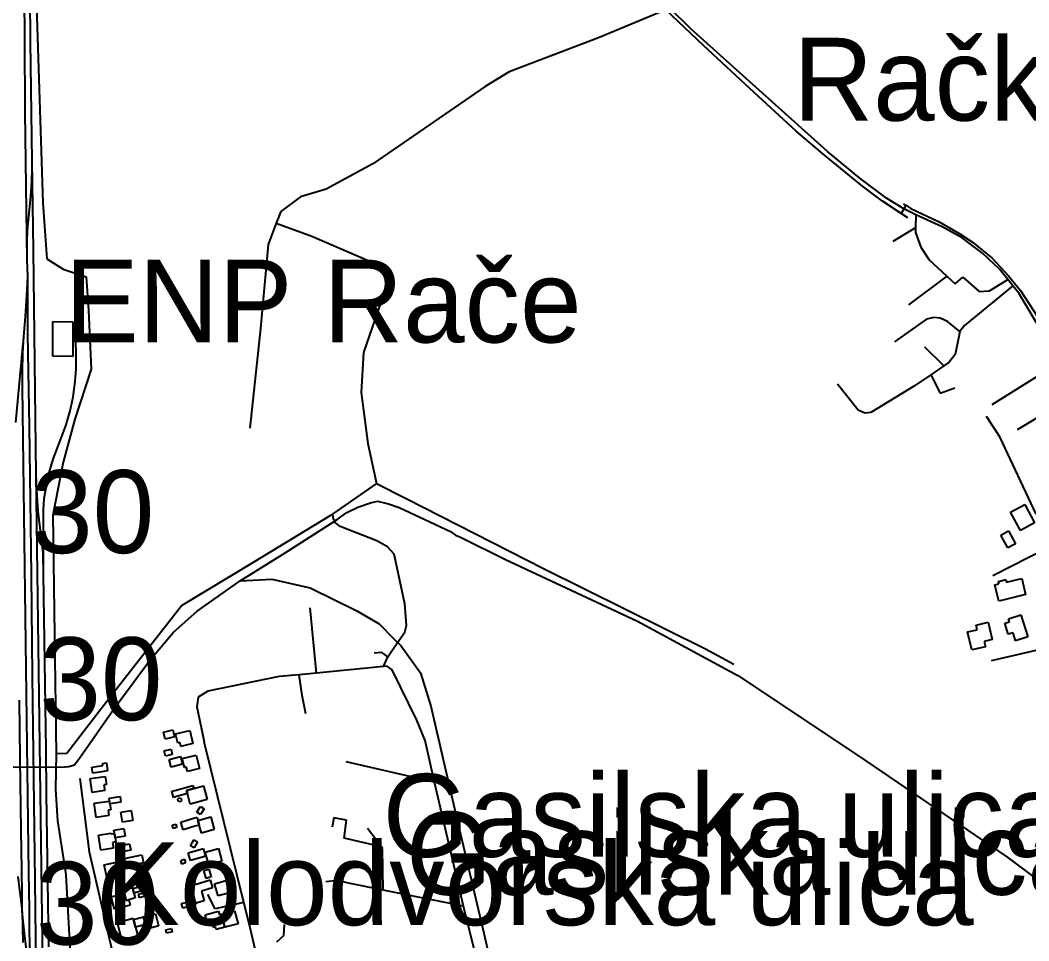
# Model space of a CAD drawing. Extents: x -8864 to 13231, y -7697 to 8949.
# Drawn here: x -1723 to -967, y -2779 to -2089 of the extents above; entities that cross this region are included whole.
import ezdxf

# ---------------------------------------------------------------- set-up
doc = ezdxf.new("R2010")
doc.units = 0
for name, color, linetype in [('OSM_BUILDING_HOUSE', 9, 'CONTINUOUS'), ('OSM_BUILDING_YES', 9, 'CONTINUOUS'), ('OSM_HIGHWAY_FOOTWAY', 8, 'CONTINUOUS'), ('OSM_HIGHWAY_RESIDENTIAL', 8, 'CONTINUOUS'), ('OSM_HIGHWAY_SERVICE', 8, 'CONTINUOUS'), ('OSM_HIGHWAY_TERTIARY', 8, 'CONTINUOUS'), ('OSM_HIGHWAY_TRACK', 8, 'CONTINUOUS'), ('OSM_LABELS', 8, 'CONTINUOUS'), ('OSM_RAILWAY_RAIL', 5, 'CONTINUOUS'), ('OSM_WATERWAY_STREAM', 4, 'CONTINUOUS')]:
    doc.layers.add(name, color=color, linetype=linetype)

msp = doc.modelspace()

# ---------------------------------------------------------------- linework, layer by layer
at = {"layer": 'OSM_BUILDING_HOUSE'}
for p, q in [((-980.658607, -2457.619149), (-970.000107, -2451.870371)), ((-970.000107, -2451.870371), (-962.580504, -2465.625184)), ((-973.239004, -2471.373962), (-980.658607, -2457.619149)), ((-962.580504, -2465.625184), (-973.239004, -2471.373962)), ((-989.762743, -2509.491582), (-984.165499, -2508.157243)), ((-984.165499, -2508.157243), (-983.706081, -2510.080916)), ((-983.706081, -2510.080916), (-972.228284, -2507.34552)), ((-972.228284, -2507.34552), (-969.349264, -2519.421289)), ((-992.312513, -2512.138022), (-989.303325, -2511.415255)), ((-989.433493, -2524.213791), (-992.312513, -2512.138022)), ((-989.303325, -2511.415255), (-989.762743, -2509.491582)), ((-969.349264, -2519.421289), (-989.433493, -2524.213791)), ((-982.105774, -2537.568301), (-973.009295, -2534.643875)), ((-981.416647, -2539.725483), (-982.105774, -2537.568301)), ((-973.009295, -2534.643875), (-967.756615, -2551.034007)), ((-1012.871474, -2547.397933), (-1005.696895, -2545.685531)), ((-1006.500876, -2542.294086), (-997.457996, -2540.136904)), ((-1005.696895, -2545.685531), (-1006.500876, -2542.294086)), ((-997.457996, -2540.136904), (-994.356924, -2553.16895)), ((-984.954166, -2540.859671), (-981.416647, -2539.725483)), ((-982.297198, -2549.143693), (-984.954166, -2540.859671)), ((-1009.670861, -2560.874758), (-1012.871474, -2547.397933)), ((-994.356924, -2553.16895), (-1000.405929, -2554.614484)), ((-1000.405929, -2554.614484), (-999.49475, -2558.450709)), ((-978.759679, -2548.009505), (-982.297198, -2549.143693)), ((-976.853094, -2553.947314), (-978.759679, -2548.009505)), ((-967.756615, -2551.034007), (-976.853094, -2553.947314)), ((-999.49475, -2558.450709), (-1009.670861, -2560.874758))]:
    msp.add_line(p, q, dxfattribs=at)
at = {"layer": 'OSM_BUILDING_YES'}
for p, q in [((-1698.285026, -2340.908954), (-1698.254398, -2314.944939)), ((-1698.254398, -2314.944939), (-1683.392222, -2314.967178)), ((-1683.392222, -2314.967178), (-1683.430507, -2340.931193)), ((-1683.430507, -2340.931193), (-1698.285026, -2340.908954)), ((-987.948041, -2474.776526), (-982.052175, -2471.596351)), ((-982.710675, -2484.494963), (-987.948041, -2474.776526)), ((-982.052175, -2471.596351), (-976.814809, -2481.314788)), ((-976.814809, -2481.314788), (-982.710675, -2484.494963)), ((-1615.329427, -2622.587942), (-1608.3769, -2620.797704)), ((-1614.004772, -2627.758506), (-1615.329427, -2622.587942)), ((-1608.3769, -2620.797704), (-1607.052244, -2625.968268)), ((-1606.416716, -2623.73325), (-1595.696959, -2621.09793)), ((-1595.696959, -2621.09793), (-1593.315642, -2630.871964)), ((-1607.052244, -2625.968268), (-1614.004772, -2627.758506)), ((-1604.709212, -2630.760769), (-1606.416716, -2623.73325)), ((-1614.862352, -2636.44283), (-1609.709212, -2635.230806)), ((-1613.951173, -2640.368011), (-1614.862352, -2636.44283)), ((-1609.709212, -2635.230806), (-1608.798033, -2639.167106)), ((-1602.97108, -2630.327109), (-1604.709212, -2630.760769)), ((-1602.297266, -2633.084743), (-1602.97108, -2630.327109)), ((-1593.315642, -2630.871964), (-1602.297266, -2633.084743)), ((-1608.798033, -2639.167106), (-1613.951173, -2640.368011)), ((-1611.194664, -2643.02557), (-1602.664801, -2640.790552)), ((-1609.724526, -2648.629794), (-1611.194664, -2643.02557)), ((-1602.664801, -2640.790552), (-1601.194663, -2646.383657)), ((-1601.340145, -2642.224966), (-1590.89604, -2639.578527)), ((-1599.678583, -2648.818826), (-1601.340145, -2642.224966)), ((-1590.89604, -2639.578527), (-1588.361583, -2649.619429)), ((-1669.07369, -2648.674272), (-1660.827135, -2647.373292)), ((-1668.353935, -2653.277742), (-1669.07369, -2648.674272)), ((-1660.10738, -2651.976761), (-1668.353935, -2653.277742)), ((-1661.04153, -2646.016713), (-1658.139539, -2645.560814)), ((-1660.827135, -2647.373292), (-1661.04153, -2646.016713)), ((-1657.213046, -2651.520862), (-1660.10738, -2651.976761)), ((-1658.139539, -2645.560814), (-1657.213046, -2651.520862)), ((-1601.194663, -2646.383657), (-1609.724526, -2648.629794)), ((-1598.262044, -2648.463002), (-1599.678583, -2648.818826)), ((-1597.38915, -2651.921164), (-1598.262044, -2648.463002)), ((-1588.361583, -2649.619429), (-1597.38915, -2651.921164)), ((-1670.291148, -2657.26964), (-1659.127288, -2655.579477)), ((-1668.72147, -2667.621888), (-1670.291148, -2657.26964)), ((-1659.127288, -2655.579477), (-1658.185481, -2661.728557)), ((-1659.326369, -2666.187473), (-1668.72147, -2667.621888)), ((-1658.185481, -2661.728557), (-1659.954241, -2661.995424)), ((-1659.954241, -2661.995424), (-1659.326369, -2666.187473)), ((-1609.196195, -2666.754567), (-1606.86082, -2666.098517)), ((-1607.932795, -2671.380276), (-1609.196195, -2666.754567)), ((-1606.86082, -2666.098517), (-1593.399869, -2662.362368)), ((-1598.093591, -2666.26531), (-1592.733713, -2664.786417)), ((-1592.733713, -2664.786417), (-1598.093591, -2666.26531)), ((-1597.481033, -2668.478089), (-1598.093591, -2666.26531)), ((-1598.093591, -2666.26531), (-1597.481033, -2668.478089)), ((-1593.399869, -2662.362368), (-1592.733713, -2664.786417)), ((-1592.733713, -2664.786417), (-1585.49022, -2662.773789)), ((-1585.49022, -2662.773789), (-1582.718398, -2672.83693)), ((-1667.320244, -2675.68352), (-1655.750565, -2674.048954)), ((-1656.064501, -2671.902892), (-1647.948114, -2670.746465)), ((-1655.750565, -2674.048954), (-1656.064501, -2671.902892)), ((-1655.750565, -2674.048954), (-1655.4596, -2676.139419)), ((-1655.4596, -2676.139419), (-1655.750565, -2674.048954)), ((-1647.358527, -2674.994111), (-1655.4596, -2676.139419)), ((-1647.948114, -2670.746465), (-1647.358527, -2674.994111)), ((-1605.582106, -2670.724226), (-1607.932795, -2671.380276)), ((-1597.481033, -2668.478089), (-1605.582106, -2670.724226)), ((-1604.693898, -2672.592301), (-1603.484097, -2671.647144)), ((-1604.487159, -2674.126791), (-1604.693898, -2672.592301)), ((-1603.055306, -2674.705004), (-1604.487159, -2674.126791)), ((-1603.484097, -2671.647144), (-1602.052243, -2672.225358)), ((-1601.845505, -2673.759848), (-1603.055306, -2674.705004)), ((-1602.052243, -2672.225358), (-1601.845505, -2673.759848)), ((-1595.306454, -2676.33957), (-1597.481033, -2668.478089)), ((-1582.718398, -2672.83693), (-1595.306454, -2676.33957)), ((-1665.819479, -2686.324874), (-1667.320244, -2675.68352)), ((-1654.831729, -2680.653933), (-1656.945052, -2680.954159)), ((-1656.945052, -2680.954159), (-1656.378436, -2684.990535)), ((-1655.4596, -2676.139419), (-1654.831729, -2680.653933)), ((-1647.435097, -2682.455291), (-1639.693901, -2681.087593)), ((-1646.133412, -2689.92759), (-1647.435097, -2682.455291)), ((-1639.693901, -2681.087593), (-1638.376903, -2688.548773)), ((-1590.352395, -2682.433052), (-1587.611201, -2678.063091)), ((-1587.580573, -2684.178812), (-1590.352395, -2682.433052)), ((-1587.611201, -2678.063091), (-1584.839378, -2679.819971)), ((-1584.839378, -2679.819971), (-1587.580573, -2684.178812)), ((-1656.378436, -2684.990535), (-1665.819479, -2686.324874)), ((-1638.376903, -2688.548773), (-1646.133412, -2689.92759)), ((-1602.435092, -2689.760798), (-1593.52238, -2687.147717)), ((-1600.750559, -2695.554053), (-1602.435092, -2689.760798)), ((-1593.52238, -2687.147717), (-1590.252855, -2686.19144)), ((-1590.252855, -2686.19144), (-1589.579041, -2688.60437)), ((-1589.579041, -2688.60437), (-1579.977203, -2685.924573)), ((-1589.579041, -2688.60437), (-1588.629577, -2692.029174)), ((-1588.629577, -2692.029174), (-1589.579041, -2688.60437)), ((-1579.977203, -2685.924573), (-1577.343205, -2695.420619)), ((-1664.157916, -2699.623788), (-1654.709217, -2698.078178)), ((-1654.709217, -2698.078178), (-1654.60202, -2698.734228)), ((-1654.60202, -2698.734228), (-1652.067563, -2698.322807)), ((-1652.465725, -2695.865399), (-1644.97721, -2694.642255)), ((-1652.067563, -2698.322807), (-1652.465725, -2695.865399)), ((-1652.067563, -2698.322807), (-1651.546889, -2701.525221)), ((-1651.546889, -2701.525221), (-1652.067563, -2698.322807)), ((-1644.97721, -2694.642255), (-1644.058374, -2700.313196)), ((-1608.90523, -2692.140369), (-1606.156379, -2691.384243)), ((-1608.231417, -2694.608896), (-1608.90523, -2692.140369)), ((-1605.482565, -2693.852771), (-1608.231417, -2694.608896)), ((-1606.156379, -2691.384243), (-1605.482565, -2693.852771)), ((-1591.837847, -2692.952092), (-1600.750559, -2695.554053)), ((-1588.629577, -2692.029174), (-1591.837847, -2692.952092)), ((-1586.937387, -2698.111537), (-1588.629577, -2692.029174)), ((-1577.343205, -2695.420619), (-1586.937387, -2698.111537)), ((-1662.327901, -2710.921192), (-1664.157916, -2699.623788)), ((-1651.041529, -2704.594201), (-1653.5913, -2705.016741)), ((-1653.5913, -2705.016741), (-1652.879202, -2709.386702)), ((-1644.058374, -2700.313196), (-1651.546889, -2701.525221)), ((-1651.546889, -2701.525221), (-1651.041529, -2704.594201)), ((-1595.206913, -2707.551986), (-1592.74137, -2703.137547)), ((-1592.74137, -2703.137547), (-1589.96189, -2704.672037)), ((-1589.96189, -2704.672037), (-1592.404463, -2709.108715)), ((-1652.879202, -2709.386702), (-1662.327901, -2710.921192)), ((-1647.519323, -2707.385193), (-1640.773534, -2706.017496)), ((-1646.569859, -2712.133217), (-1647.519323, -2707.385193)), ((-1639.82407, -2710.765519), (-1646.569859, -2712.133217)), ((-1640.773534, -2706.017496), (-1639.82407, -2710.765519)), ((-1596.776592, -2712.93382), (-1587.86388, -2710.287381)), ((-1595.069088, -2718.715956), (-1596.776592, -2712.93382)), ((-1592.404463, -2709.108715), (-1595.206913, -2707.551986)), ((-1587.86388, -2710.287381), (-1585.64336, -2709.64245)), ((-1585.64336, -2709.64245), (-1583.943513, -2715.424587)), ((-1584.027739, -2712.344487), (-1574.15025, -2709.664689)), ((-1581.500939, -2721.7071), (-1584.027739, -2712.344487)), ((-1574.15025, -2709.664689), (-1571.631107, -2719.038422)), ((-1659.808758, -2721.784936), (-1649.234484, -2719.661113)), ((-1649.234484, -2719.661113), (-1649.081345, -2720.395)), ((-1649.081345, -2720.395), (-1647.297271, -2720.039176)), ((-1647.297271, -2720.039176), (-1645.804162, -2727.511475)), ((-1644.479507, -2717.081391), (-1631.523916, -2714.46831)), ((-1643.292677, -2722.974722), (-1644.479507, -2717.081391)), ((-1630.344743, -2720.350522), (-1643.292677, -2722.974722)), ((-1631.523916, -2714.46831), (-1630.344743, -2720.350522)), ((-1602.496348, -2718.504686), (-1599.701554, -2717.637366)), ((-1601.638767, -2721.284559), (-1602.496348, -2718.504686)), ((-1598.851631, -2720.417239), (-1601.638767, -2721.284559)), ((-1599.701554, -2717.637366), (-1598.851631, -2720.417239)), ((-1586.17169, -2716.080637), (-1595.069088, -2718.715956)), ((-1583.943513, -2715.424587), (-1586.17169, -2716.080637)), ((-1571.631107, -2719.038422), (-1581.500939, -2721.7071)), ((-1657.687778, -2732.426291), (-1659.808758, -2721.784936)), ((-1645.804162, -2727.511475), (-1647.611207, -2727.878418)), ((-1647.611207, -2727.878418), (-1647.128818, -2730.291348)), ((-1585.229883, -2726.154897), (-1581.332486, -2724.99847)), ((-1583.514722, -2731.959272), (-1585.229883, -2726.154897)), ((-1581.332486, -2724.99847), (-1579.617325, -2730.802845)), ((-1647.128818, -2730.291348), (-1657.687778, -2732.426291)), ((-1594.96189, -2737.541258), (-1580.360051, -2733.10458)), ((-1579.617325, -2730.802845), (-1583.514722, -2731.959272)), ((-1580.360051, -2733.10458), (-1578.598948, -2738.975672)), ((-1577.12881, -2735.984529), (-1568.598947, -2733.504882)), ((-1574.471842, -2745.191468), (-1577.12881, -2735.984529)), ((-1568.598947, -2733.504882), (-1565.949636, -2742.711822)), ((-1654.479508, -2745.836399), (-1644.586704, -2743.234438)), ((-1645.283489, -2740.576879), (-1638.598955, -2738.831119)), ((-1644.586704, -2743.234438), (-1645.283489, -2740.576879)), ((-1643.231421, -2748.460599), (-1644.586704, -2743.234438)), ((-1644.586704, -2743.234438), (-1643.231421, -2748.460599)), ((-1638.598955, -2738.831119), (-1638.407531, -2739.587244)), ((-1638.407531, -2739.587244), (-1632.281956, -2737.963798)), ((-1638.407531, -2739.587244), (-1637.488694, -2743.045406)), ((-1637.488694, -2743.045406), (-1638.407531, -2739.587244)), ((-1631.36312, -2741.43308), (-1637.488694, -2743.045406)), ((-1637.488694, -2743.045406), (-1636.531573, -2746.681481)), ((-1634.004774, -2743.84601), (-1629.709214, -2742.722941)), ((-1632.281956, -2737.963798), (-1629.26511, -2737.163195)), ((-1628.346274, -2740.621357), (-1631.36312, -2741.43308)), ((-1629.709214, -2742.722941), (-1629.020087, -2745.391619)), ((-1629.26511, -2737.163195), (-1628.346274, -2740.621357)), ((-1591.026209, -2750.606661), (-1594.96189, -2737.541258)), ((-1578.598948, -2738.975672), (-1587.013957, -2741.522036)), ((-1587.013957, -2741.522036), (-1584.839378, -2748.716348)), ((-1565.949636, -2742.711822), (-1574.471842, -2745.191468)), ((-1652.044592, -2755.154534), (-1654.479508, -2745.836399)), ((-1641.34015, -2747.960222), (-1643.231421, -2748.460599)), ((-1643.231421, -2748.460599), (-1641.34015, -2747.960222)), ((-1636.531573, -2746.681481), (-1641.34015, -2747.960222)), ((-1641.34015, -2747.960222), (-1640.260517, -2752.063315)), ((-1633.315647, -2746.503569), (-1634.004774, -2743.84601)), ((-1629.020087, -2745.391619), (-1633.315647, -2746.503569)), ((-1601.845505, -2750.906888), (-1592.052242, -2748.204851)), ((-1600.896041, -2754.36505), (-1601.845505, -2750.906888)), ((-1592.052242, -2748.204851), (-1591.102778, -2751.663013)), ((-1584.839378, -2748.716348), (-1591.026209, -2750.606661)), ((-1642.159445, -2752.563692), (-1652.044592, -2755.154534)), ((-1640.260517, -2752.063315), (-1642.159445, -2752.563692)), ((-1624.088999, -2759.17979), (-1621.416717, -2758.468143)), ((-1621.416717, -2758.468143), (-1619.0354, -2767.586127)), ((-1591.102778, -2751.663013), (-1600.896041, -2754.36505)), ((-1584.180879, -2759.324344), (-1574.234476, -2756.466634)), ((-1574.234476, -2756.466634), (-1573.445808, -2759.279866)), ((-1572.006298, -2758.901803), (-1562.044582, -2756.288722)), ((-1562.044582, -2756.288722), (-1559.517782, -2765.996039)), ((-1649.946583, -2765.028643), (-1638.101252, -2761.915185)), ((-1646.523918, -2778.194123), (-1649.946583, -2765.028643)), ((-1638.101252, -2761.915185), (-1637.8792, -2762.793625)), ((-1637.8792, -2762.793625), (-1630.383028, -2760.836595)), ((-1636.409062, -2768.442328), (-1637.8792, -2762.793625)), ((-1637.8792, -2762.793625), (-1636.409062, -2768.442328)), ((-1630.383028, -2760.836595), (-1624.088999, -2759.17979)), ((-1630.383028, -2760.836595), (-1628.91289, -2766.485297)), ((-1628.91289, -2766.485297), (-1630.383028, -2760.836595)), ((-1582.6112, -2764.839612), (-1584.180879, -2759.324344)), ((-1579.395273, -2763.916694), (-1582.6112, -2764.839612)), ((-1578.032333, -2768.709195), (-1579.395273, -2763.916694)), ((-1573.445808, -2759.279866), (-1572.006298, -2758.901803)), ((-1572.006298, -2758.901803), (-1569.471842, -2768.60912)), ((-1569.471842, -2768.60912), (-1572.006298, -2758.901803)), ((-1559.517782, -2765.996039), (-1569.471842, -2768.60912)), ((-1628.91289, -2766.485297), (-1636.409062, -2768.442328)), ((-1636.409062, -2768.442328), (-1634.678587, -2775.091784)), ((-1628.683181, -2767.363737), (-1628.91289, -2766.485297)), ((-1625.689306, -2766.574253), (-1628.683181, -2767.363737)), ((-1625.015493, -2769.165095), (-1625.689306, -2766.574253)), ((-1619.0354, -2767.586127), (-1625.015493, -2769.165095)), ((-1613.736778, -2770.454956), (-1609.288079, -2769.532038)), ((-1613.208447, -2773.056917), (-1613.736778, -2770.454956)), ((-1608.752091, -2772.145119), (-1613.208447, -2773.056917)), ((-1609.288079, -2769.532038), (-1608.752091, -2772.145119)), ((-1576.477968, -2768.264416), (-1578.032333, -2768.709195)), ((-1575.94198, -2770.310402), (-1576.477968, -2768.264416)), ((-1569.471842, -2768.60912), (-1575.94198, -2770.310402)), ((-1634.678587, -2775.091784), (-1646.523918, -2778.194123))]:
    msp.add_line(p, q, dxfattribs=at)
at = {"layer": 'OSM_HIGHWAY_FOOTWAY'}
for p, q in [((-1210.796458, -2108.166853), (-1238.866905, -2081.424473)), ((-1176.11039, -2140.402262), (-1210.796458, -2108.166853)), ((-1141.255868, -2172.159534), (-1176.11039, -2140.402262)), ((-1120.153262, -2190.328785), (-1141.255868, -2172.159534)), ((-1091.523857, -2213.401732), (-1120.153262, -2190.328785)), ((-1076.470256, -2224.699136), (-1091.523857, -2213.401732)), ((-1062.557544, -2234.017271), (-1076.470256, -2224.699136)), ((-1060.827069, -2226.734004), (-1059.104251, -2227.768116)), ((-1059.104251, -2227.768116), (-1060.643302, -2230.392317)), ((-1059.104251, -2227.768116), (-1055.275767, -2230.069851)), ((-1060.643302, -2230.392317), (-1062.557544, -2234.017271)), ((-1057.657084, -2237.297522), (-1062.557544, -2234.017271)), ((-1055.275767, -2230.069851), (-1034.196132, -2240.18859)), ((-1034.196132, -2240.18859), (-1018.529974, -2249.061945)), ((-1018.529974, -2249.061945), (-1009.165501, -2255.355578)), ((-1009.165501, -2255.355578), (-994.364581, -2267.442466)), ((-994.364581, -2267.442466), (-982.159373, -2280.641304)), ((-982.159373, -2280.641304), (-973.277289, -2291.627363)), ((-973.277289, -2291.627363), (-960.206844, -2311.486777))]:
    msp.add_line(p, q, dxfattribs=at)
at = {"layer": 'OSM_HIGHWAY_RESIDENTIAL'}
for p, q in [((-943.706076, -2345.312273), (-994.67086, -2377.236337)), ((-929.908219, -2368.507535), (-975.57438, -2395.961562)), ((-988.568256, -2401.310038), (-998.683111, -2385.998497)), ((-961.393674, -2459.153639), (-988.568256, -2401.310038)), ((-907.932718, -2548.710033), (-995.17622, -2569.114302)), ((-1450.574432, -2573.239634), (-1500.79649, -2578.310123)), ((-1449.456515, -2573.128439), (-1450.574432, -2573.239634)), ((-1447.435075, -2573.161797), (-1449.456515, -2573.128439)), ((-1444.073666, -2575.819356), (-1447.435075, -2573.161797)), ((-1425.459575, -2613.381002), (-1444.073666, -2575.819356)), ((-1528.591286, -2580.878725), (-1582.10584, -2591.642394)), ((-1513.82865, -2579.511028), (-1528.591286, -2580.878725)), ((-1500.79649, -2578.310123), (-1513.82865, -2579.511028)), ((-1582.10584, -2591.642394), (-1589.356989, -2596.145789)), ((-1589.356989, -2596.145789), (-1590.360052, -2603.395698)), ((-1590.360052, -2603.395698), (-1584.877663, -2629.782254)), ((-1419.379942, -2628.714783), (-1425.459575, -2613.381002)), ((-1555.076741, -2750.050687), (-1584.877663, -2629.782254)), ((-1412.23599, -2660.038394), (-1419.379942, -2628.714783)), ((-1412.23599, -2660.038394), (-1478.369228, -2644.793569)), ((-1678.185483, -2657.05837), (-1671.133415, -2711.988663)), ((-1390.673966, -2752.808321), (-1412.23599, -2660.038394)), ((-1452.067541, -2708.385948), (-1462.473361, -2694.631135)), ((-1671.133415, -2711.988663), (-1653.928206, -2786.489264)), ((-1451.179333, -2709.564614), (-1452.067541, -2708.385948)), ((-1450.804141, -2740.832627), (-1451.179333, -2709.564614)), ((-1450.804141, -2740.832627), (-1476.700009, -2735.495271)), ((-1390.673966, -2752.808321), (-1450.804141, -2740.832627)), ((-1551.447337, -2764.706178), (-1555.076741, -2750.050687)), ((-1374.609646, -2817.090108), (-1390.673966, -2752.808321)), ((-1546.36311, -2786.055604), (-1551.447337, -2764.706178))]:
    msp.add_line(p, q, dxfattribs=at)
at = {"layer": 'OSM_HIGHWAY_SERVICE'}
for p, q in [((-1051.47791, -2235.029145), (-1051.830131, -2244.658626)), ((-1051.830131, -2244.658626), (-1068.78266, -2254.977515)), ((-1051.830131, -2244.658626), (-1051.952642, -2248.083429)), ((-1051.952642, -2248.083429), (-1047.756624, -2259.058369)), ((-1047.756624, -2259.058369), (-1041.715275, -2268.554415)), ((-1041.715275, -2268.554415), (-1028.361522, -2280.841455)), ((-1028.361522, -2280.841455), (-1056.998585, -2302.43551)), ((-1028.361522, -2280.841455), (-1022.15172, -2286.567994)), ((-1022.15172, -2286.567994), (-1016.263511, -2281.653178)), ((-1016.263511, -2281.653178), (-1004.150187, -2292.450205)), ((-978.828591, -2288.158081), (-1015.222164, -2317.924963)), ((-996.46259, -2291.805275), (-982.703018, -2283.309982)), ((-1004.150187, -2292.450205), (-996.46259, -2291.805275)), ((-1038.223698, -2311.85372), (-1043.568262, -2313.110223)), ((-1033.407464, -2312.398575), (-1038.223698, -2311.85372)), ((-1027.879133, -2314.889341), (-1033.407464, -2312.398575)), ((-1043.568262, -2313.110223), (-1067.641771, -2330.056329)), ((-1018.606544, -2322.383879), (-1027.879133, -2314.889341)), ((-1015.222164, -2317.924963), (-1018.606544, -2322.383879)), ((-1019.678519, -2327.19862), (-1022.174691, -2339.507898)), ((-1018.606544, -2322.383879), (-1019.678519, -2327.19862)), ((-1030.551415, -2348.069907), (-1044.816348, -2333.970391)), ((-1022.174691, -2339.507898), (-1026.631047, -2345.39011)), ((-1030.551415, -2348.069907), (-1040.398277, -2354.797201)), ((-1026.631047, -2345.39011), (-1030.551415, -2348.069907)), ((-1040.398277, -2354.797201), (-1052.48863, -2363.047864)), ((-1040.398277, -2354.797201), (-1033.407464, -2368.574252)), ((-1094.739783, -2381.239354), (-1110.252802, -2361.802481)), ((-1052.48863, -2363.047864), (-1085.291084, -2383.029592)), ((-1033.407464, -2368.574252), (-1022.350801, -2364.471159)), ((-1089.931207, -2383.385416), (-1094.739783, -2381.239354)), ((-1085.291084, -2383.029592), (-1089.931207, -2383.385416)), ((-953.683106, -2484.939743), (-994.01236, -2505.477446)), ((-1500.79649, -2578.310123), (-1505.337072, -2529.350996)), ((-1451.700006, -2562.731713), (-1457.458047, -2563.232091)), ((-1450.314095, -2563.765826), (-1451.700006, -2562.731713)), ((-1450.574432, -2573.239634), (-1447.32022, -2565.989725)), ((-1447.32022, -2565.989725), (-1450.314095, -2563.765826)), ((-1513.82865, -2579.511028), (-1511.592815, -2594.644657)), ((-1511.592815, -2594.644657), (-1508.836307, -2608.39947)), ((-1487.794957, -2686.602862), (-1488.97413, -2693.697098)), ((-1478.139519, -2688.38198), (-1487.794957, -2686.602862)), ((-1479.915936, -2701.780969), (-1478.139519, -2688.38198)), ((-1452.067541, -2708.385948), (-1479.915936, -2701.780969)), ((-1576.646421, -2754.79871), (-1582.159439, -2743.957205)), ((-1555.076741, -2750.050687), (-1576.646421, -2754.79871)), ((-1525.229877, -2774.902753), (-1524.632633, -2766.62985)), ((-1530.352389, -2779.628537), (-1525.229877, -2774.902753))]:
    msp.add_line(p, q, dxfattribs=at)
at = {"layer": 'OSM_HIGHWAY_TERTIARY'}
for p, q in [((-1220.283442, -2095.53511), (-1235.957257, -2080.223568)), ((-1117.748974, -2187.448836), (-1220.283442, -2095.53511)), ((-1093.484041, -2207.452803), (-1117.748974, -2187.448836)), ((-1073.698433, -2222.319565), (-1093.484041, -2207.452803)), ((-1060.643302, -2230.392317), (-1073.698433, -2222.319565)), ((-1053.193071, -2234.250781), (-1060.643302, -2230.392317)), ((-1051.47791, -2235.029145), (-1053.193071, -2234.250781)), ((-1031.830129, -2244.024815), (-1051.47791, -2235.029145)), ((-1016.845441, -2252.142044), (-1031.830129, -2244.024815)), ((-1001.493219, -2263.939826), (-1016.845441, -2252.142044)), ((-988.820936, -2275.670891), (-1001.493219, -2263.939826)), ((-982.703018, -2283.309982), (-988.820936, -2275.670891)), ((-978.828591, -2288.158081), (-982.703018, -2283.309982)), ((-974.448805, -2293.628871), (-978.828591, -2288.158081)), ((-943.706076, -2345.312273), (-974.448805, -2293.628871))]:
    msp.add_line(p, q, dxfattribs=at)
at = {"layer": 'OSM_HIGHWAY_TRACK'}
for p, q in [((-1712.840923, -2011.093682), (-1705.712285, -2225.855564)), ((-1238.866905, -2081.424473), (-1289.356956, -2102.240164)), ((-1289.356956, -2102.240164), (-1356.309491, -2127.714921)), ((-1356.309491, -2127.714921), (-1374.387594, -2138.801056)), ((-1374.387594, -2138.801056), (-1458.591278, -2196.744732)), ((-1458.591278, -2196.744732), (-1493.499398, -2215.647869)), ((-1512.810273, -2221.396647), (-1527.496339, -2232.471662)), ((-1493.499398, -2215.647869), (-1512.810273, -2221.396647)), ((-1705.712285, -2225.855564), (-1702.856236, -2267.942843)), ((-1527.496339, -2232.471662), (-1530.827121, -2241.100388)), ((-1530.827121, -2241.100388), (-1537.044579, -2257.145816)), ((-1530.827121, -2241.100388), (-1504.18087, -2250.985617)), ((-1504.18087, -2250.985617), (-1458.591278, -2270.700478)), ((-1537.044579, -2257.145816), (-1542.794963, -2320.015427)), ((-1702.856236, -2267.942843), (-1690.497889, -2275.593054)), ((-1458.591278, -2270.700478), (-1446.677035, -2278.10606)), ((-1690.497889, -2275.593054), (-1673.239081, -2281.341832)), ((-1673.239081, -2281.341832), (-1671.531577, -2306.37181)), ((-1446.677035, -2278.10606), (-1447.090511, -2283.443416)), ((-1447.090511, -2283.443416), (-1454.073667, -2304.815081)), ((-1454.073667, -2304.815081), (-1465.574434, -2338.095723)), ((-1671.531577, -2306.37181), (-1669.47951, -2350.616271)), ((-1542.794963, -2320.015427), (-1550.597414, -2394.805135)), ((-1465.574434, -2338.095723), (-1467.213025, -2368.096114)), ((-1669.47951, -2350.616271), (-1681.692375, -2388.022245)), ((-1467.213025, -2368.096114), (-1462.289594, -2406.302691)), ((-1681.692375, -2388.022245), (-1690.582115, -2420.190937)), ((-1462.289594, -2406.302691), (-1455.712258, -2436.303082)), ((-1690.582115, -2420.190937), (-1698.307997, -2459.887526)), ((-1455.712258, -2436.303082), (-1488.499398, -2458.953488)), ((-1455.712258, -2436.303082), (-1433.53002, -2447.400335)), ((-1433.53002, -2447.400335), (-1330.023117, -2499.995536)), ((-1698.307997, -2459.887526), (-1695.689313, -2638.588892)), ((-1490.214559, -2460.132155), (-1548.13187, -2495.481022)), ((-1488.499398, -2458.953488), (-1490.214559, -2460.132155)), ((-1488.21609, -2461.944632), (-1488.499398, -2458.953488)), ((-1486.715324, -2465.436153), (-1488.21609, -2461.944632)), ((-1483.06295, -2468.427296), (-1486.715324, -2465.436153)), ((-1455.50552, -2479.224323), (-1483.06295, -2468.427296)), ((-1447.542272, -2483.705479), (-1455.50552, -2479.224323)), ((-1442.557586, -2489.020596), (-1447.542272, -2483.705479)), ((-1434.425885, -2526.382092), (-1442.557586, -2489.020596)), ((-1548.13187, -2495.481022), (-1601.53157, -2527.5274)), ((-1330.023117, -2499.995536), (-1209.265064, -2559.985199)), ((-1601.53157, -2527.5274), (-1655.337088, -2596.156908)), ((-1433.262026, -2542.494237), (-1434.425885, -2526.382092)), ((-1434.594338, -2547.642562), (-1433.262026, -2542.494237)), ((-1440.566774, -2556.115615), (-1434.594338, -2547.642562)), ((-1447.32022, -2565.989725), (-1440.566774, -2556.115615)), ((-1209.265064, -2559.985199), (-1187.902121, -2571.493874)), ((-1655.337088, -2596.156908), (-1687.787322, -2638.477697)), ((-1695.689313, -2638.588892), (-1696.20233, -2665.064404)), ((-1687.787322, -2638.477697), (-1695.689313, -2638.588892)), ((-1696.20233, -2665.064404), (-1694.91596, -2688.982433)), ((-1694.91596, -2688.982433), (-1689.602023, -2722.541062)), ((-1689.602023, -2722.541062), (-1688.507077, -2729.446267)), ((-1688.507077, -2729.446267), (-1683.009373, -2829.054682)), ((-1485.038448, -2733.516001), (-1493.706137, -2734.494517)), ((-1476.700009, -2735.495271), (-1485.038448, -2733.516001))]:
    msp.add_line(p, q, dxfattribs=at)
at = {"layer": 'OSM_RAILWAY_RAIL'}
for p, q in [((-1719.211521, -2102.729421), (-1720.046131, -2009.114413)), ((-1714.954247, -2105.17571), (-1715.337095, -2058.92974)), ((-1719.142609, -2158.026658), (-1719.211521, -2102.729421)), ((-1714.295747, -2158.693828), (-1714.954247, -2105.17571)), ((-1717.450418, -2268.565535), (-1719.142609, -2158.026658)), ((-1713.752103, -2194.565311), (-1714.295747, -2158.693828)), ((-1713.905242, -2201.737384), (-1713.752103, -2194.565311)), ((-1712.810295, -2261.471299), (-1713.752103, -2194.565311)), ((-1713.943527, -2208.898337), (-1713.905242, -2201.737384)), ((-1714.502486, -2217.916246), (-1713.943527, -2208.898337)), ((-1715.467264, -2229.0135), (-1714.502486, -2217.916246)), ((-1716.960372, -2243.657871), (-1715.467264, -2229.0135)), ((-1717.404477, -2253.354069), (-1716.960372, -2243.657871)), ((-1717.450418, -2268.565535), (-1717.404477, -2253.354069)), ((-1710.865425, -2429.77594), (-1712.810295, -2261.471299)), ((-1717.14414, -2281.119442), (-1717.450418, -2268.565535)), ((-1717.657157, -2295.530305), (-1717.14414, -2281.119442)), ((-1716.922088, -2324.374269), (-1717.14414, -2281.119442)), ((-1680.696969, -2350.21597), (-1681.40141, -2285.889704)), ((-1718.798045, -2311.142072), (-1717.657157, -2295.530305)), ((-1720.115044, -2326.409136), (-1718.798045, -2311.142072)), ((-1725.972625, -2390.368458), (-1720.115044, -2326.409136)), ((-1720.651031, -2338.429307), (-1720.115044, -2326.409136)), ((-1715.903711, -2393.59311), (-1716.922088, -2324.374269)), ((-1721.102793, -2352.562183), (-1720.651031, -2338.429307)), ((-1681.470323, -2359.723136), (-1680.696969, -2350.21597)), ((-1721.110449, -2364.382203), (-1721.102793, -2352.562183)), ((-1716.164048, -2727.500356), (-1721.110449, -2364.382203)), ((-1683.062972, -2371.276289), (-1681.470323, -2359.723136)), ((-1685.337092, -2381.839807), (-1683.062972, -2371.276289)), ((-1688.353937, -2392.29213), (-1685.337092, -2381.839807)), ((-1714.318718, -2504.587886), (-1715.903711, -2393.59311)), ((-1692.128823, -2402.188478), (-1688.353937, -2392.29213)), ((-1697.948119, -2417.900321), (-1692.128823, -2402.188478)), ((-1701.669406, -2430.732216), (-1697.948119, -2417.900321)), ((-1704.617339, -2891.77974), (-1710.865425, -2429.77594)), ((-1710.130356, -2445.498902), (-1710.865425, -2429.77594)), ((-1703.30034, -2438.816087), (-1701.669406, -2430.732216)), ((-1704.678595, -2447.355857), (-1703.30034, -2438.816087)), ((-1709.38763, -2456.807426), (-1710.130356, -2445.498902)), ((-1705.406007, -2455.962345), (-1704.678595, -2447.355857)), ((-1705.206926, -2504.27654), (-1705.406007, -2455.962345)), ((-1706.9374, -2475.621608), (-1709.38763, -2456.807426)), ((-1706.232959, -2481.770687), (-1706.9374, -2475.621608)), ((-1705.612745, -2488.308949), (-1706.232959, -2481.770687)), ((-1705.206926, -2504.27654), (-1705.612745, -2488.308949)), ((-1713.461138, -2580.33387), (-1714.318718, -2504.587886)), ((-1703.330968, -2635.731183), (-1705.206926, -2504.27654)), ((-1712.013971, -2695.465097), (-1713.461138, -2580.33387)), ((-1722.703099, -2642.80318), (-1723.384569, -2598.492002)), ((-1703.001719, -2668.66712), (-1703.330968, -2635.731183)), ((-1721.929745, -2696.110028), (-1722.703099, -2642.80318)), ((-1701.409069, -2783.320209), (-1703.001719, -2668.66712)), ((-1721.53924, -2725.465489), (-1721.929745, -2696.110028)), ((-1711.493297, -2733.593838), (-1712.013971, -2695.465097)), ((-1721.393757, -2744.268551), (-1721.53924, -2725.465489)), ((-1715.896054, -2755.03222), (-1716.164048, -2727.500356)), ((-1721.271246, -2754.820949), (-1724.379975, -2730.569336)), ((-1711.018565, -2777.349041), (-1711.493297, -2733.593838)), ((-1721.271246, -2754.820949), (-1721.393757, -2744.268551)), ((-1721.309531, -2756.76686), (-1721.271246, -2754.820949)), ((-1720.314125, -2766.040517), (-1721.309531, -2756.76686)), ((-1721.309531, -2756.76686), (-1720.980281, -2768.464567)), ((-1715.474921, -2797.086141), (-1715.896054, -2755.03222)), ((-1719.157922, -2775.425369), (-1720.314125, -2766.040517)), ((-1720.980281, -2768.464567), (-1720.796514, -2779.984361)), ((-1715.084415, -2807.327194), (-1719.157922, -2775.425369)), ((-1710.467263, -2809.706765), (-1711.018565, -2777.349041))]:
    msp.add_line(p, q, dxfattribs=at)
at = {"layer": 'OSM_WATERWAY_STREAM'}
for p, q in [((-1477.971066, -2457.852659), (-1469.747482, -2453.983075)), ((-1469.747482, -2453.983075), (-1460.32941, -2450.558271)), ((-1460.32941, -2450.558271), (-1454.892962, -2449.446322)), ((-1454.892962, -2449.446322), (-1446.677035, -2451.336636)), ((-1446.677035, -2451.336636), (-1438.798014, -2454.227704)), ((-1438.798014, -2454.227704), (-1400.421287, -2472.241282)), ((-1490.23753, -2466.292353), (-1485.199244, -2463.056581)), ((-1485.199244, -2463.056581), (-1477.971066, -2457.852659)), ((-1524.31104, -2488.07544), (-1490.23753, -2466.292353)), ((-1400.421287, -2472.241282), (-1396.677029, -2474.932199)), ((-1396.677029, -2474.932199), (-1392.71072, -2476.311016)), ((-1392.71072, -2476.311016), (-1359.127255, -2493.012494)), ((-1557.833249, -2509.046803), (-1524.31104, -2488.07544)), ((-1359.127255, -2493.012494), (-1260.137964, -2539.436376)), ((-1590.145657, -2531.797285), (-1557.833249, -2509.046803)), ((-1557.833249, -2509.046803), (-1534.180873, -2507.768061)), ((-1534.180873, -2507.768061), (-1505.352386, -2514.395279)), ((-1505.352386, -2514.395279), (-1470.444266, -2531.630492)), ((-1607.902168, -2547.575845), (-1590.145657, -2531.797285)), ((-1470.444266, -2531.630492), (-1453.759731, -2541.393407)), ((-1260.137964, -2539.436376), (-1185.030758, -2580.1226)), ((-1453.759731, -2541.393407), (-1442.396789, -2552.802006)), ((-1625.421312, -2568.347057), (-1607.902168, -2547.575845)), ((-1442.396789, -2552.802006), (-1437.580556, -2557.638986)), ((-1437.580556, -2557.638986), (-1422.856205, -2578.065494)), ((-1652.442754, -2604.774515), (-1625.421312, -2568.347057)), ((-1422.856205, -2578.065494), (-1415.092039, -2603.073233)), ((-1185.030758, -2580.1226), (-1095.428911, -2639.711961)), ((-1677.772007, -2641.190854), (-1652.442754, -2604.774515)), ((-1415.092039, -2603.073233), (-1395.046095, -2689.26042)), ((-1682.021624, -2646.850675), (-1677.772007, -2641.190854)), ((-1095.428911, -2639.711961), (-983.292604, -2715.891605)), ((-1731.041538, -2648.518599), (-1691.853172, -2648.696511)), ((-1691.853172, -2648.696511), (-1686.202329, -2648.262851)), ((-1686.202329, -2648.262851), (-1682.021624, -2646.850675)), ((-1395.046095, -2689.26042), (-1375.329401, -2773.023559)), ((-983.292604, -2715.891605), (-962.725986, -2731.414417)), ((-1375.329401, -2773.023559), (-1345.428938, -2900.452945))]:
    msp.add_line(p, q, dxfattribs=at)

# ---------------------------------------------------------------- texts
at = {"layer": 'OSM_LABELS'}
for s, p in [('Račka cesta', (-1143.500887, -2164.364362)), ('ENP Rače', (-1689.358532, -2330.536691)), ('30', (-1714.551433, -2488.291217)), ('30', (-1708.380603, -2613.511801)), ('Gasilska ulica', (-1451.104061, -2715.837618)), ('Gasilska ulica', (-1433.704504, -2744.238239)), ('Kolodvorska ulica', (-1658.423457, -2767.024294)), ('30', (-1710.946276, -2781.591933))]:
    msp.add_text(s, height=62.042552, dxfattribs=at).set_placement(p)

doc.saveas('drawing.dxf')
